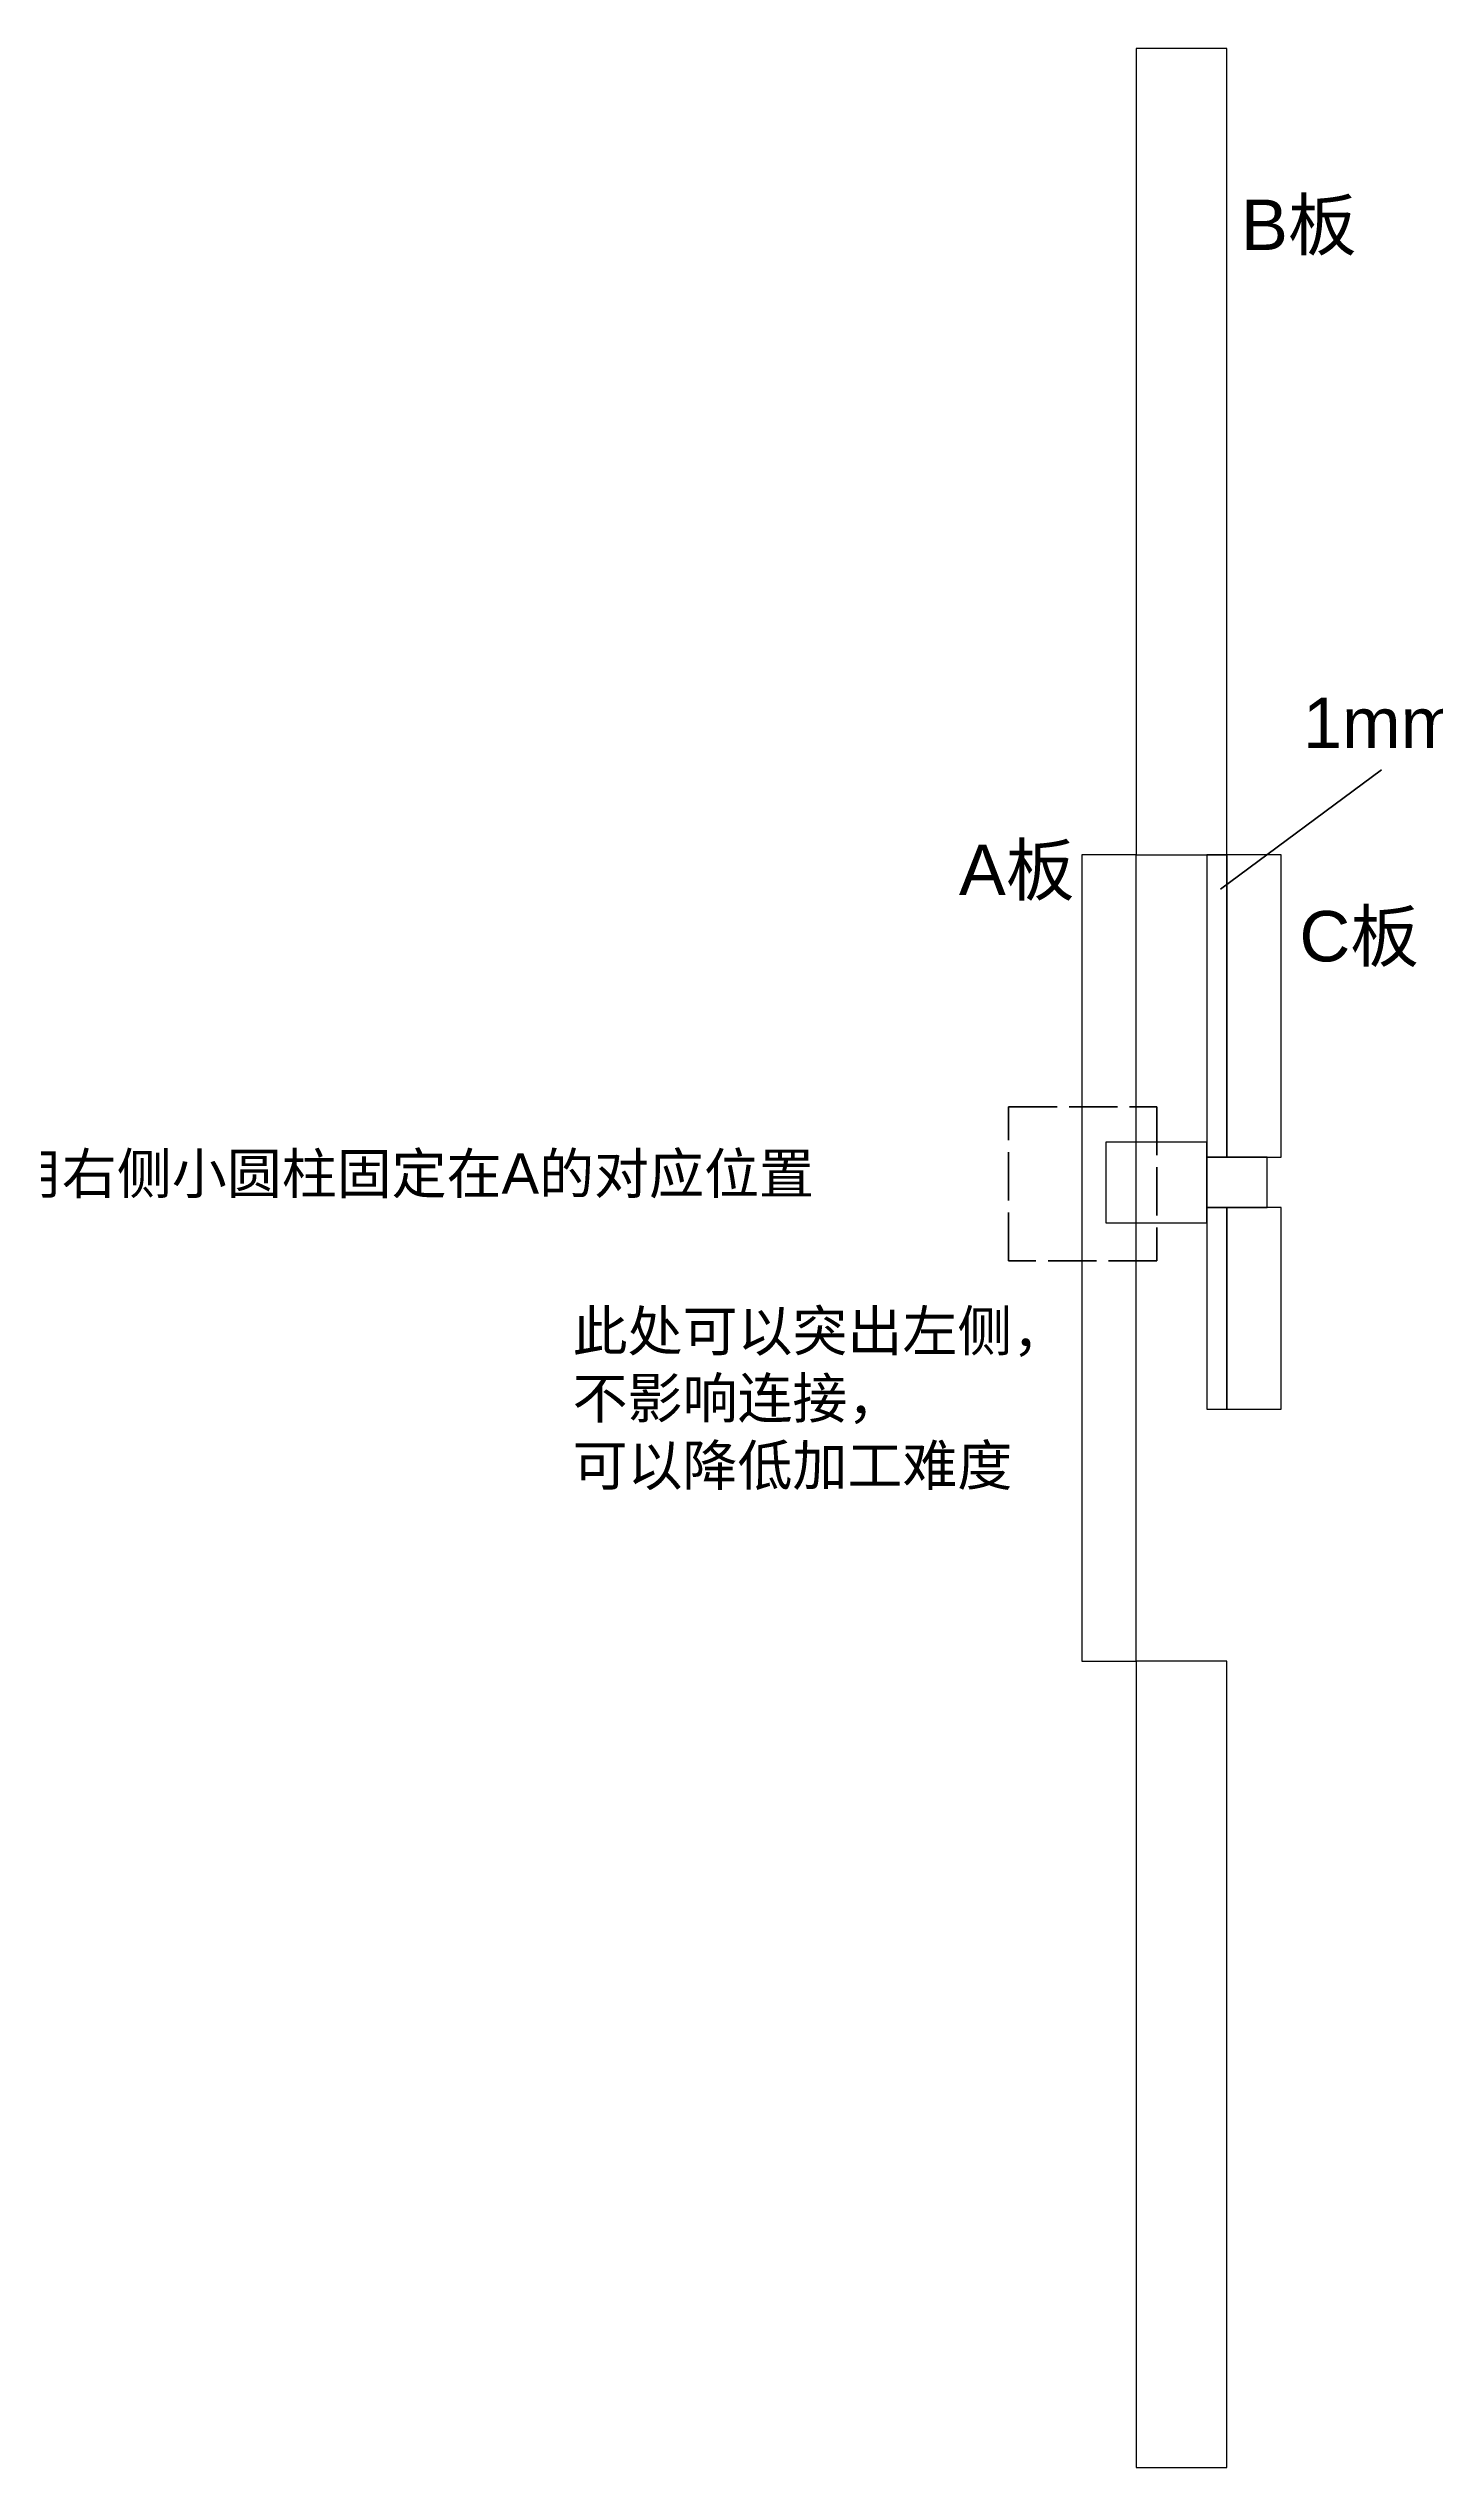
# Model space of a CAD drawing. Header units: millimetres. Extents: x -1400 to 1176, y -299 to 1300.
# Drawn here: x 464 to 808, y 38 to 638 of the extents above; entities that cross this region are included whole.
import ezdxf

# ---------------------------------------------------------------- set-up
doc = ezdxf.new("R2010")
doc.units = ezdxf.units.MM
doc.linetypes.add('ACAD_ISO02W100', pattern=[15, 12, -3])
doc.layers.add('up1', color=7, linetype='Continuous', lineweight=25, true_color=0x000000)
doc.styles.add('textstyle10', font='')
doc.styles.add('textstyle14', font='')
doc.styles.add('textstyle2', font='')
doc.styles.add('textstyle3', font='')
doc.styles.add('textstyle4', font='')
doc.styles.add('textstyle7', font='')
doc.styles.get('textstyle10').set_extended_font_data('Arial')
doc.styles.get('textstyle14').set_extended_font_data('Arial')
doc.styles.get('textstyle2').set_extended_font_data('Arial')
doc.styles.get('textstyle3').set_extended_font_data('Arial')
doc.styles.get('textstyle4').set_extended_font_data('Arial')
doc.styles.get('textstyle7').set_extended_font_data('Arial')

msp = doc.modelspace()

# ---------------------------------------------------------------- linework, layer by layer
at = {"layer": 'up1'}
for p, q in [((756.5, 637.5), (734, 637.5)), ((734, 637.5), (734, 437.5)), ((756.5, 437.5), (756.5, 637.5)), ((734, 437.5), (720.5, 437.5)), ((720.5, 437.5), (720.5, 237.5)), ((734, 237.5), (734, 437.5)), ((734, 437.5), (756.5, 437.5)), ((756.5, 437.5), (751.5, 437.5)), ((751.5, 437.5), (751.5, 362.5)), ((770, 437.5), (756.5, 437.5)), ((756.5, 437.5), (756.5, 362.5)), ((756.5, 362.5), (756.5, 437.5)), ((770, 362.5), (770, 437.5)), ((751.5, 366.25), (726.5, 366.25)), ((726.5, 366.25), (726.5, 346.25)), ((751.5, 346.25), (751.5, 366.25)), ((751.5, 362.5), (756.5, 362.5)), ((766.5, 362.5), (751.5, 362.5)), ((751.5, 362.5), (751.5, 350)), ((756.5, 362.5), (770, 362.5)), ((766.5, 350), (766.5, 362.5)), ((751.5, 350), (766.5, 350)), ((756.5, 350), (751.5, 350)), ((751.5, 350), (751.5, 300)), ((756.5, 300), (756.5, 350)), ((770, 350), (756.5, 350)), ((756.5, 350), (756.5, 300)), ((770, 300), (770, 350)), ((726.5, 346.25), (751.5, 346.25)), ((751.5, 300), (756.5, 300)), ((756.5, 300), (770, 300)), ((720.5, 237.5), (734, 237.5)), ((756.5, 237.5), (734, 237.5)), ((734, 237.5), (734, 37.5)), ((756.5, 37.5), (756.5, 237.5)), ((734, 37.5), (756.5, 37.5))]:
    msp.add_line(p, q, dxfattribs=at)
at = {"layer": 'up1', "color": 1, "lineweight": 100, "true_color": 0xff0000}
msp.add_line((754.89, 428.98), (794.9, 458.54), dxfattribs=at)
at = {"layer": 'up1', "color": 1, "linetype": 'ACAD_ISO02W100', "lineweight": 100, "true_color": 0xff0000}
for p, q in [((702.35, 375.03), (739.13, 375.03)), ((702.35, 336.76), (702.35, 375.03)), ((739.13, 375.03), (739.13, 336.76)), ((739.13, 336.76), (702.35, 336.76))]:
    msp.add_line(p, q, dxfattribs=at)

# ---------------------------------------------------------------- texts
at = {"layer": 'up1', "char_height": 1, "attachment_point": 1}
for s, insert, style in [('\\H12.5;B板', (760, 600), 'textstyle7'), ('\\H12.5;A板', (690, 440), 'textstyle2'), ('\\H12.5;C板', (774.5, 423.56), 'textstyle3'), ('\\H10;M2螺纹, 如果无法加工，可使用右侧小圆柱固定在A的对应位置', (276.55, 363.44), 'textstyle14'), ('\\C1;\\H10;此处可以突出左侧，\\P不影响连接，\\P可以降低加工难度', (594.14, 324.42), 'textstyle10')]:
    msp.add_mtext(s, dxfattribs=dict(at, insert=insert, style=style))
at = {"layer": 'up1', "color": 1, "true_color": 0xff0000, "insert": (775.36, 476.45), "char_height": 1, "attachment_point": 1, "style": 'textstyle4'}
msp.add_mtext('\\H12.5;1mm电路板', dxfattribs=at)

doc.saveas('drawing.dxf')
